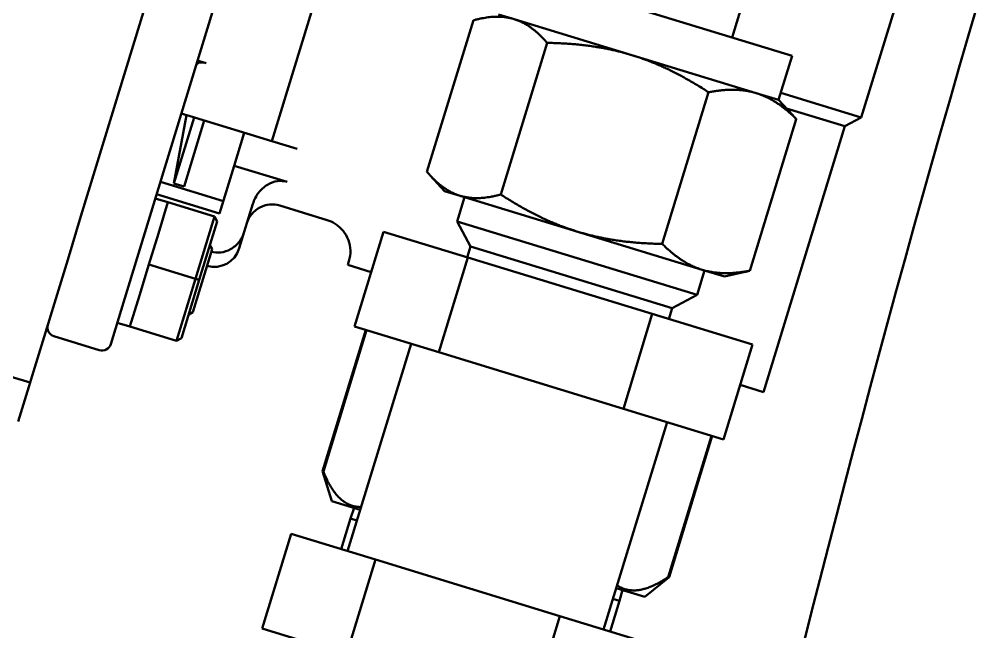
# Model space of a CAD drawing. Header units: inches. Extents: x 11 to 1621, y 11 to 1332.
# Drawn here: x 1194.728 to 1197.582, y 371.031 to 372.862 of the extents above; entities that cross this region are included whole.
import ezdxf

# ---------------------------------------------------------------- set-up
doc = ezdxf.new("R2010")
doc.units = ezdxf.units.IN
doc.header["$LTSCALE"] = 48
doc.header["$MEASUREMENT"] = 0
doc.layers.add('Visible (ANSI)', color=7, linetype='Continuous', lineweight=50)

msp = doc.modelspace()

# ---------------------------------------------------------------- linework, layer by layer
at = {"layer": 'Visible (ANSI)'}
for p, q in [((1195.523819, 373.596704), (1195.040369, 372.015413)), ((1194.913309, 372.273106), (1195.277306, 373.463687)), ((1196.201759, 373.008218), (1197.038525, 372.752393)), ((1195.484108, 372.497283), (1195.622237, 372.94908)), ((1196.859218, 372.807213), (1196.894654, 372.923117)), ((1197.343011, 372.888196), (1197.24517, 372.568173)), ((1195.947319, 372.405342), (1196.085859, 372.858486)), ((1196.20752, 372.862152), (1196.161411, 372.876248)), ((1196.559011, 372.75469), (1196.20752, 372.862152)), ((1196.167791, 372.337938), (1196.306331, 372.791081)), ((1196.931286, 372.640874), (1196.559011, 372.75469)), ((1197.038525, 372.752393), (1196.998178, 372.620423)), ((1195.267904, 372.736691), (1195.261486, 372.738653)), ((1195.267898, 372.736688), (1195.267904, 372.736691)), ((1195.267898, 372.736688), (1195.28784, 372.730592)), ((1196.650302, 372.190419), (1196.788842, 372.643562)), ((1196.998178, 372.620423), (1196.931286, 372.640874)), ((1197.004682, 372.641697), (1197.24517, 372.568173)), ((1196.998178, 372.620423), (1197.04085, 372.574663)), ((1195.228873, 372.575316), (1195.191181, 372.370703)), ((1195.191181, 372.370703), (1195.251612, 372.568364)), ((1195.239385, 372.572102), (1195.21303, 372.58016)), ((1195.408809, 372.520304), (1195.239385, 372.572102)), ((1197.021535, 372.595376), (1197.19601, 372.542034)), ((1197.19601, 372.542034), (1197.24517, 372.568173)), ((1195.221301, 372.361494), (1195.281732, 372.559155)), ((1196.912341, 372.110306), (1197.050881, 372.563449)), ((1197.19601, 372.542034), (1196.953134, 371.747623)), ((1195.371157, 372.424083), (1195.401279, 372.522606)), ((1195.484108, 372.497283), (1195.408809, 372.520304)), ((1195.559408, 372.474261), (1195.484108, 372.497283)), ((1195.371157, 372.424083), (1195.327499, 372.281285)), ((1195.529286, 372.375738), (1195.371157, 372.424083)), ((1195.150628, 372.376051), (1195.338877, 372.318498)), ((1195.191181, 372.370703), (1195.221301, 372.361494)), ((1196.000022, 372.348368), (1195.95735, 372.394128)), ((1196.000022, 372.348368), (1196.04613, 372.334272)), ((1195.173054, 372.314746), (1195.135404, 372.326257)), ((1195.13925, 372.338839), (1195.327499, 372.281285)), ((1195.173067, 372.314789), (1195.144664, 372.221888)), ((1195.312371, 372.272199), (1195.173067, 372.314789)), ((1196.059791, 372.330095), (1196.037439, 372.256985)), ((1196.04613, 372.334272), (1196.397622, 372.22681)), ((1195.401227, 372.22619), (1195.426948, 372.310319)), ((1195.50761, 372.304837), (1195.64891, 372.261637)), ((1194.913309, 372.273106), (1194.873573, 372.143134)), ((1195.255566, 372.086398), (1195.312371, 372.272199)), ((1195.320213, 372.257451), (1195.266861, 372.082945)), ((1195.312371, 372.272199), (1195.320213, 372.257451)), ((1196.037439, 372.256985), (1196.754668, 372.037707)), ((1196.076977, 372.182627), (1196.037439, 372.256985)), ((1195.386267, 372.17726), (1195.401227, 372.22619)), ((1195.817261, 372.226476), (1195.730719, 371.94341)), ((1196.069229, 372.149442), (1195.817261, 372.226476)), ((1196.397622, 372.22681), (1196.769897, 372.112994)), ((1195.144664, 372.221888), (1195.116261, 372.128987)), ((1195.247496, 371.985942), (1195.30505, 372.174191)), ((1195.30505, 372.174191), (1195.298515, 372.186481)), ((1196.076977, 372.182627), (1196.067036, 372.150112)), ((1196.076977, 372.182627), (1196.680309, 371.998169)), ((1194.767362, 371.795733), (1194.873573, 372.143134)), ((1196.069229, 372.149442), (1195.982687, 371.866376)), ((1196.62067, 371.98085), (1196.069229, 372.149442)), ((1195.116261, 372.128987), (1195.087859, 372.036086)), ((1195.255566, 372.086398), (1195.116261, 372.128987)), ((1195.714144, 372.138771), (1195.710691, 372.127476)), ((1195.710691, 372.127476), (1195.780471, 372.106142)), ((1196.769897, 372.112994), (1196.836789, 372.092543)), ((1195.19876, 371.900596), (1195.255566, 372.086398)), ((1195.266861, 372.082945), (1195.213509, 371.908438)), ((1195.266861, 372.082945), (1195.255566, 372.086398)), ((1196.77702, 372.110816), (1196.754668, 372.037707)), ((1196.836789, 372.092543), (1196.897755, 372.106618)), ((1195.087859, 372.036086), (1195.059456, 371.943186)), ((1196.680309, 371.998169), (1196.754668, 372.037707)), ((1195.002384, 371.891169), (1195.040369, 372.015413)), ((1196.680309, 371.998169), (1196.670369, 371.965655)), ((1194.083538, 371.982886), (1194.761235, 371.775693)), ((1195.247496, 371.985942), (1195.235206, 371.979408)), ((1196.62067, 371.98085), (1196.534128, 371.697783)), ((1196.920144, 371.889291), (1196.62067, 371.98085)), ((1195.021806, 371.954696), (1195.059456, 371.943186)), ((1195.19876, 371.900596), (1195.059456, 371.943186)), ((1195.730719, 371.94341), (1195.982687, 371.866376)), ((1194.832432, 371.91431), (1194.967972, 371.872871)), ((1195.635344, 371.51072), (1195.764476, 371.93309)), ((1195.637625, 371.510023), (1195.766756, 371.932392)), ((1195.213509, 371.908438), (1195.19876, 371.900596)), ((1195.899638, 371.891766), (1195.710182, 371.272081)), ((1196.920144, 371.889291), (1196.833602, 371.606225)), ((1195.982687, 371.866376), (1196.534128, 371.697783)), ((1194.761235, 371.775693), (1194.725664, 371.659345)), ((1194.767362, 371.795733), (1194.761235, 371.775693)), ((1196.883354, 371.768957), (1196.953134, 371.747623)), ((1196.534128, 371.697783), (1196.833602, 371.606225)), ((1196.664682, 371.657869), (1196.475225, 371.038183)), ((1196.668433, 371.194873), (1196.797564, 371.617243)), ((1196.670714, 371.194176), (1196.799845, 371.616545)), ((1195.637625, 371.510023), (1195.635344, 371.51072)), ((1195.662853, 371.421645), (1195.635344, 371.51072)), ((1195.662853, 371.421645), (1195.747953, 371.395627)), ((1195.729831, 371.401168), (1195.718974, 371.369247)), ((1195.718974, 371.369247), (1195.691056, 371.277928)), ((1195.718974, 371.369247), (1195.738101, 371.363399)), ((1195.45472, 371.040658), (1195.541262, 371.323725)), ((1195.79323, 371.24669), (1195.541262, 371.323725)), ((1195.706688, 370.963624), (1195.79323, 371.24669)), ((1196.344671, 371.078098), (1195.79323, 371.24669)), ((1196.598098, 371.135712), (1196.670714, 371.194176)), ((1196.670714, 371.194176), (1196.668433, 371.194873)), ((1196.512997, 371.16173), (1196.598098, 371.135712)), ((1196.53112, 371.156189), (1196.52227, 371.123655)), ((1196.52227, 371.123655), (1196.494352, 371.032336)), ((1196.503144, 371.129502), (1196.52227, 371.123655)), ((1196.258129, 370.795032), (1196.344671, 371.078098)), ((1196.644145, 370.98654), (1196.344671, 371.078098)), ((1195.45472, 371.040658), (1195.706688, 370.963624))]:
    msp.add_line(p, q, dxfattribs=at)
for centre, radius, start, end in [((1247.196979, 358.380235), 50.625, 150.3890484, 174.5628914), ((1247.196979, 358.380235), 50.62647, 150.4164762, 174.5630497), ((1247.196979, 358.380235), 51.6875, 160.5924941, 174.6749842), ((1195.484588, 372.229538), 0.07874, 73, 163), ((1195.310968, 372.200281), 0.07874, 254.432544, 343), ((1194.84049, 371.940665), 0.027559, 163, 253), ((1194.976029, 371.899226), 0.027559, 253, 343)]:
    msp.add_arc(centre, radius, start, end, dxfattribs=at)
msp.add_ellipse((1195.287823, 372.804612), major_axis=(-0.026147, -0.078767), ratio=0.05737022, start_param=0.41584263, end_param=0.55026337, dxfattribs=at)
for points, weights in [([(1196.20752, 372.862152), (1196.156359, 372.877793), (1196.085859, 372.858486)], [1, 1.0379548493, 1]), ([(1196.306331, 372.791081), (1196.25868, 372.84651), (1196.20752, 372.862152)], [1, 1.0379548493, 1]), ([(1196.559011, 372.75469), (1196.447044, 372.788922), (1196.306331, 372.791081)], [1, 1.0379548493, 1]), ([(1196.788842, 372.643562), (1196.670978, 372.720458), (1196.559011, 372.75469)], [1, 1.0379548493, 1]), ([(1196.931286, 372.640874), (1196.87048, 372.659465), (1196.788842, 372.643562)], [1, 1.0379548493, 1]), ([(1197.050881, 372.563449), (1196.992093, 372.622284), (1196.931286, 372.640874)], [1, 1.0379548493, 1]), ([(1197.04085, 372.574663), (1197.04585, 372.569302), (1197.050881, 372.563449)], [1.00696041845, 1.00387603962, 1]), ([(1195.947319, 372.405342), (1195.99497, 372.349913), (1196.04613, 372.334272)], [1, 1.0379548493, 1]), ([(1196.04613, 372.334272), (1196.097291, 372.31863), (1196.167791, 372.337938)], [1, 1.0379548493, 1]), ([(1196.167791, 372.337938), (1196.285655, 372.261042), (1196.397622, 372.22681)], [1, 1.0379548493, 1]), ([(1196.397622, 372.22681), (1196.509589, 372.192578), (1196.650302, 372.190419)], [1, 1.0379548493, 1]), ([(1196.650302, 372.190419), (1196.70909, 372.131584), (1196.769897, 372.112994)], [1, 1.0379548493, 1]), ([(1196.769897, 372.112994), (1196.830703, 372.094404), (1196.912341, 372.110306)], [1, 1.0379548493, 1]), ([(1196.912341, 372.110306), (1196.904897, 372.108267), (1196.897755, 372.106618)], [1, 1.00387603962, 1.00696041845]), ([(1195.637625, 371.510023), (1195.680986, 371.403571), (1195.750503, 371.403966)], [1.42761602676, 1.51635823417, 1.49477414616]), ([(1196.515547, 371.170069), (1196.572958, 371.130867), (1196.668433, 371.194873)], [1.49477414616, 1.51635823417, 1.42761602676])]:
    msp.add_rational_spline(points, weights, degree=2, dxfattribs=at)
for points, knots in [([(1195.257053, 372.724154), (1195.257071, 372.724214), (1195.257104, 372.724283), (1195.257154, 372.724369), (1195.257158, 372.724376), (1195.257164, 372.724387), (1195.257167, 372.724391), (1195.257171, 372.724399), (1195.257173, 372.724402), (1195.257177, 372.724408), (1195.257179, 372.72441), (1195.257182, 372.724416), (1195.257184, 372.724419), (1195.257188, 372.724426), (1195.257191, 372.72443), (1195.257199, 372.724443), (1195.257205, 372.724452), (1195.25726, 372.724536), (1195.257319, 372.724617), (1195.257403, 372.724724), (1195.257419, 372.724743), (1195.25789, 372.725326), (1195.258711, 372.726127), (1195.261357, 372.728474), (1195.263441, 372.730172), (1195.26573, 372.731953)], [-0.0524161984, -0.0524161984, -0.0524161984, -0.0524161984, -0.0490577958, -0.0490577958, -0.048765919, -0.048765919, -0.0485912111, -0.0485912111, -0.0484654763, -0.0484654763, -0.0483539014, -0.0483539014, -0.0482326845, -0.0482326845, -0.0480727939, -0.0480727939, -0.0477159604, -0.0477159604, -0.0448155563, -0.0448155563, -0.0441770285, -0.0441770285, -0.0261263922, -0.0261263922, -0.000001, -0.000001, -0.000001, -0.000001]), ([(1195.26573, 372.731953), (1195.267406, 372.732276), (1195.269314, 372.732515), (1195.274238, 372.73277), (1195.277379, 372.732665), (1195.283044, 372.731852), (1195.285461, 372.731317), (1195.28784, 372.730592)], [-0.286975503, -0.286975503, -0.286975503, -0.286975503, -0.2679673126, -0.2679673126, -0.2419719732, -0.2419719732, -0.222890169, -0.222890169, -0.222890169, -0.222890169]), ([(1195.426948, 372.310319), (1195.430363, 372.321491), (1195.436795, 372.333947), (1195.450756, 372.352063), (1195.460662, 372.361126), (1195.478934, 372.372191), (1195.490354, 372.376503), (1195.509519, 372.379179), (1195.520508, 372.378422), (1195.529286, 372.375738)], [-0.957682418, -0.957682418, -0.957682418, -0.957682418, -0.868663282, -0.868663282, -0.783405476, -0.783405476, -0.705892069, -0.705892069, -0.635947237, -0.635947237, -0.635947237, -0.635947237]), ([(1195.714144, 372.138771), (1195.71725, 372.148932), (1195.718708, 372.159739), (1195.7181, 372.181021), (1195.716012, 372.19177), (1195.708596, 372.211769), (1195.703171, 372.221279), (1195.689733, 372.237842), (1195.681545, 372.24511), (1195.665199, 372.255419), (1195.65719, 372.259095), (1195.64891, 372.261637)], [0, 0, 0, 0, 0.080960744, 0.080960744, 0.162235064, 0.162235064, 0.243498247, 0.243498247, 0.324761925, 0.324761925, 0.390758341, 0.390758341, 0.390758341, 0.390758341]), ([(1195.30284, 372.166965), (1195.311554, 372.164607), (1195.321983, 372.163781), (1195.340529, 372.165836), (1195.351738, 372.169516), (1195.369334, 372.179379), (1195.378728, 372.187488), (1195.391986, 372.204114), (1195.398033, 372.215744), (1195.401227, 372.22619)], [0.004943741, 0.004943741, 0.004943741, 0.004943741, 0.072218735, 0.072218735, 0.147130894, 0.147130894, 0.225931358, 0.225931358, 0.309168239, 0.309168239, 0.309168239, 0.309168239])]:
    msp.add_open_spline(points, degree=3, knots=knots, dxfattribs=at)
msp.add_open_spline([(1195.64891, 372.261637), (1195.64891, 372.261637), (1195.64891, 372.261637), (1195.64891, 372.261637)], degree=3, dxfattribs=at)

doc.saveas('drawing.dxf')
